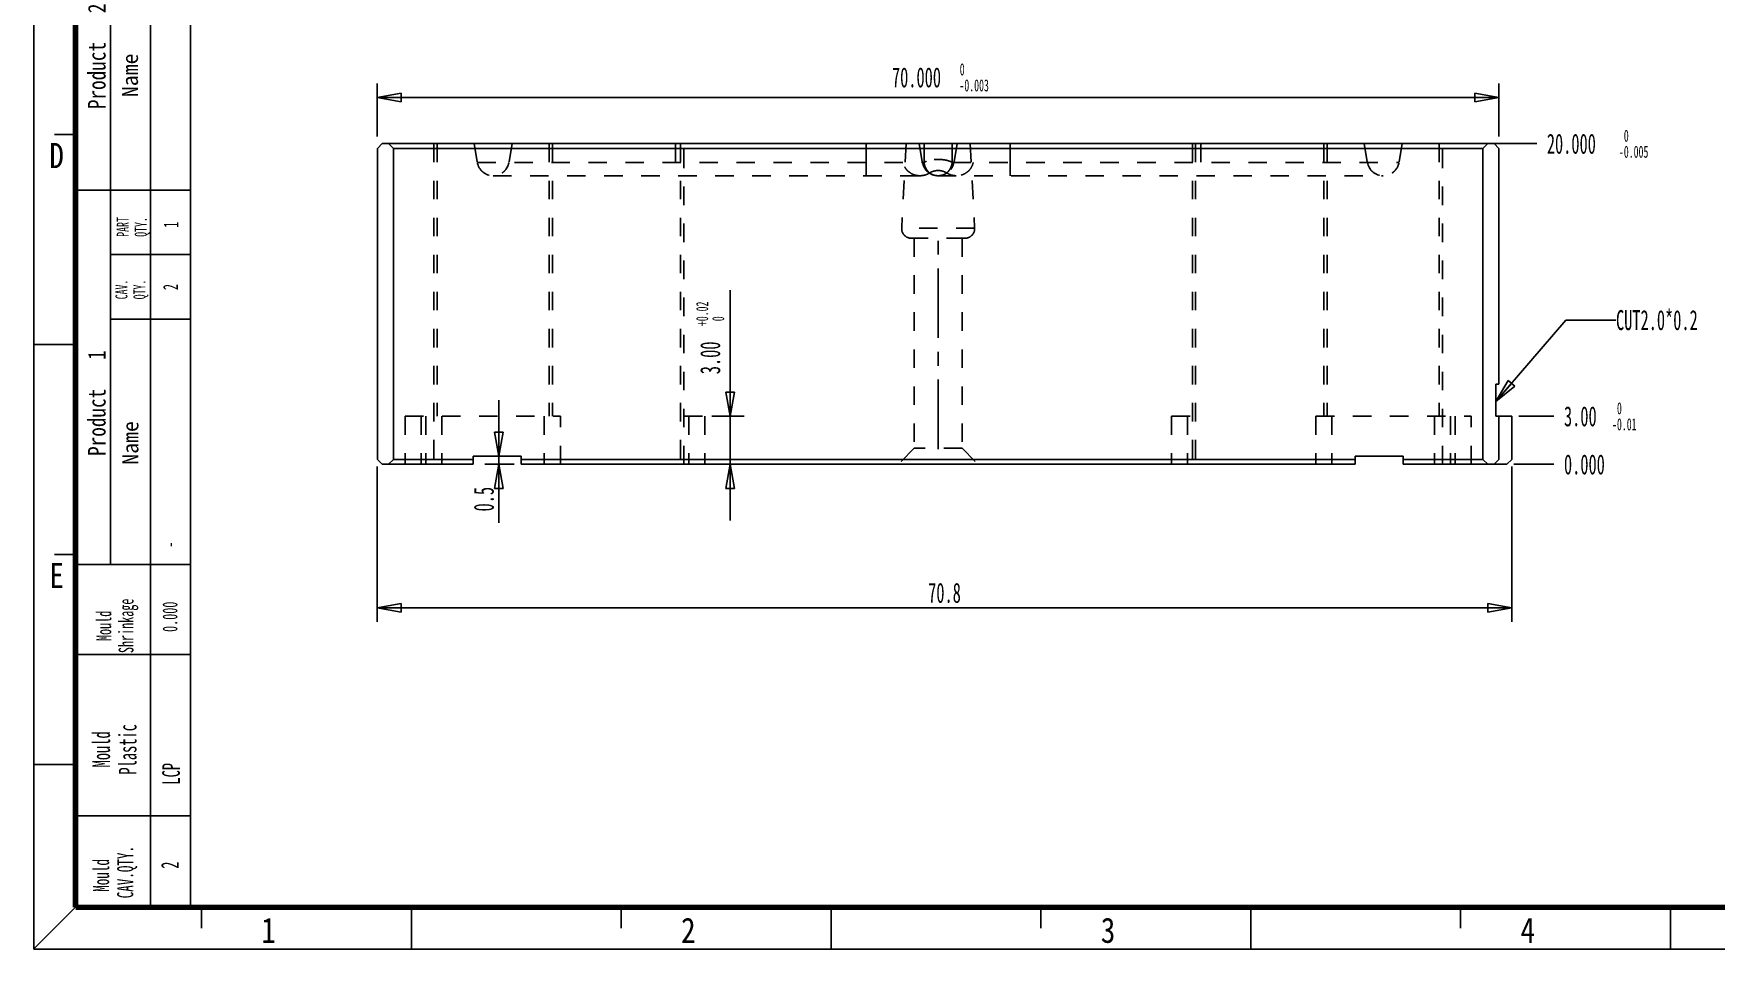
# Model space of a CAD drawing. Header units: millimetres. Extents: x 6 to 208, y 4 to 147.
# Drawn here: x 6.1 to 111.1, y 4 to 61.1 of the extents above; entities that cross this region are included whole.
import ezdxf
from ezdxf.enums import TextEntityAlignment as Align

# ---------------------------------------------------------------- set-up
doc = ezdxf.new("R2010")
doc.units = ezdxf.units.MM
doc.header["$LTSCALE"] = 11.55
doc.linetypes.add('CENTER', pattern=[0.6, 0.375, -0.075, 0.075, -0.075])
doc.linetypes.add('HIDDEN', pattern=[0.2, 0.1, -0.1])
doc.layers.get('0').update_dxf_attribs({"linetype": 'CONTINUOUS'})
for name, color, linetype in [('AXIS', 7, 'CONTINUOUS'), ('DEFAULT_2', 4, 'HIDDEN'), ('DIM', 7, 'CONTINUOUS'), ('NOTE', 7, 'CONTINUOUS')]:
    doc.layers.add(name, color=color, linetype=linetype)
doc.styles.get("Standard").update_dxf_attribs({"font": 'txt', "width": 0.6})
doc.styles.add('TEXTSTYLE_10', font='txt')
doc.styles.add('TEXTSTYLE_4', font='txt', dxfattribs={"width": 0.8})
doc.styles.add('TEXTSTYLE_5', font='txt', dxfattribs={"width": 0.85})
doc.dimstyles.new('DIMSTYLE_14', dxfattribs={"dimtxt": 1.25, "dimasz": 1.5, "dimexe": 1.75, "dimexo": 0.875, "dimtad": 1, "dimdec": 1, "dimzin": 0, "dimdsep": 46, "dimtxsty": 'Standard', "dimblk": 'CLOSED', "dimblk1": 'CLOSED', "dimblk2": 'CLOSED', "dimcen": 0.09, "dimadec": 0, "dimazin": 0, "dimtp": 0.3, "dimtm": 0.3, "dimtfac": 1, "dimtdec": 1, "dimtofl": 0, "dimtmove": 0, "dimatfit": 3, "dimldrblk": 'CLOSED', "dimfxl": 0, "dimtolj": 1, "dimtzin": 0, "dimarcsym": 0})
doc.dimstyles.new('DIMSTYLE_2', dxfattribs={"dimtxt": 1.25, "dimasz": 1.5, "dimexe": 1.75, "dimexo": 0.875, "dimtad": 0, "dimtih": 1, "dimtoh": 1, "dimdec": 3, "dimzin": 0, "dimdsep": 46, "dimtxsty": 'Standard', "dimblk": 'CLOSED', "dimblk1": 'CLOSED', "dimblk2": 'CLOSED', "dimcen": 0.09, "dimadec": 0, "dimazin": 0, "dimtp": 0.1, "dimtm": 0.1, "dimtfac": 1, "dimtdec": 3, "dimtofl": 0, "dimtmove": 0, "dimatfit": 3, "dimldrblk": 'CLOSED', "dimfxl": 0, "dimtolj": 1, "dimtzin": 0, "dimarcsym": 0})
doc.dimstyles.new('DIMSTYLE_5', dxfattribs={"dimtxt": 1.25, "dimasz": 1.5, "dimexe": 1.75, "dimexo": 0.875, "dimtad": 1, "dimdec": 3, "dimzin": 0, "dimdsep": 46, "dimtxsty": 'Standard', "dimblk": 'CLOSED', "dimblk1": 'CLOSED', "dimblk2": 'CLOSED', "dimcen": 0.09, "dimadec": 0, "dimazin": 0, "dimtol": 1, "dimtm": 0.003, "dimtfac": 0.6, "dimtdec": 3, "dimtofl": 0, "dimtmove": 0, "dimatfit": 3, "dimldrblk": 'CLOSED', "dimfxl": 0, "dimtolj": 1, "dimtzin": 0, "dimarcsym": 0})
doc.dimstyles.new('DIMSTYLE_6', dxfattribs={"dimtxt": 1.25, "dimasz": 1.5, "dimexe": 1.75, "dimexo": 0.875, "dimtad": 1, "dimdec": 1, "dimzin": 0, "dimdsep": 46, "dimtxsty": 'Standard', "dimblk": 'CLOSED', "dimblk1": 'CLOSED', "dimblk2": 'CLOSED', "dimcen": 0.09, "dimadec": 0, "dimazin": 0, "dimtp": 0.1, "dimtm": 0.1, "dimtfac": 1, "dimtdec": 1, "dimtofl": 0, "dimtmove": 0, "dimatfit": 3, "dimldrblk": 'CLOSED', "dimfxl": 0, "dimtolj": 1, "dimtzin": 0, "dimarcsym": 0})
doc.dimstyles.new('DIMSTYLE_7', dxfattribs={"dimtxt": 1.25, "dimasz": 1.5, "dimexe": 1.75, "dimexo": 0.875, "dimtad": 1, "dimzin": 0, "dimdsep": 46, "dimtxsty": 'Standard', "dimblk": 'CLOSED', "dimblk1": 'CLOSED', "dimblk2": 'CLOSED', "dimcen": 0.09, "dimadec": 0, "dimazin": 0, "dimtol": 1, "dimtp": 0.02, "dimtfac": 0.6, "dimtofl": 0, "dimtmove": 0, "dimatfit": 3, "dimldrblk": 'CLOSED', "dimfxl": 0, "dimtolj": 1, "dimtzin": 0, "dimarcsym": 0})
doc.dimstyles.new('DIMSTYLE_8', dxfattribs={"dimtxt": 1.25, "dimasz": 1.5, "dimexe": 1.75, "dimexo": 0.875, "dimtad": 0, "dimtih": 1, "dimtoh": 1, "dimzin": 0, "dimdsep": 46, "dimtxsty": 'Standard', "dimblk": 'CLOSED', "dimblk1": 'CLOSED', "dimblk2": 'CLOSED', "dimcen": 0.09, "dimadec": 0, "dimazin": 0, "dimtol": 1, "dimtm": 0.01, "dimtfac": 0.6, "dimtofl": 0, "dimtmove": 0, "dimatfit": 3, "dimldrblk": 'CLOSED', "dimfxl": 0, "dimtolj": 1, "dimtzin": 0, "dimarcsym": 0})
doc.dimstyles.new('DIMSTYLE_9', dxfattribs={"dimtxt": 1.25, "dimasz": 1.5, "dimexe": 1.75, "dimexo": 0.875, "dimtad": 0, "dimtih": 1, "dimtoh": 1, "dimdec": 3, "dimzin": 0, "dimdsep": 46, "dimtxsty": 'Standard', "dimblk": 'CLOSED', "dimblk1": 'CLOSED', "dimblk2": 'CLOSED', "dimcen": 0.09, "dimadec": 0, "dimazin": 0, "dimtol": 1, "dimtm": 0.005, "dimtfac": 0.6, "dimtdec": 3, "dimtofl": 0, "dimtmove": 0, "dimatfit": 3, "dimldrblk": 'CLOSED', "dimfxl": 0, "dimtolj": 1, "dimtzin": 0, "dimarcsym": 0})
doc.dimstyles.get("Standard").update_dxf_attribs({"dimtxt": 1.25, "dimasz": 1.5, "dimexe": 1.75, "dimexo": 0.875, "dimtad": 1, "dimdec": 3, "dimzin": 0, "dimdsep": 46, "dimtxsty": 'Standard', "dimblk": 'CLOSED', "dimblk1": 'CLOSED', "dimblk2": 'CLOSED', "dimcen": 0.09, "dimadec": 0, "dimazin": 0, "dimtol": 1, "dimtp": 0.001, "dimtm": 0.001, "dimtfac": 1, "dimtdec": 3, "dimtofl": 0, "dimtmove": 0, "dimatfit": 3, "dimldrblk": 'CLOSED', "dimfxl": 0, "dimtolj": 1, "dimtzin": 0, "dimarcsym": 0})

# ---------------------------------------------------------------- blocks, each defined once
blk = doc.blocks.new('_CLOSED')
at = {"color": 0, "linetype": 'ByBlock'}
for p, q in [((0, 0), (-1, 0.183)), ((-1, 0.183), (-1, -0.183)), ((-1, -0.183), (0, 0)), ((-1, 0), (0, 0))]:
    blk.add_line(p, q, dxfattribs=at)
blk = doc.blocks.new('*D15')
at = {"layer": 'DIM', "color": 2, "linetype": 'Continuous'}
for p, q in [((27.55, 54.72), (27.55, 58.04)), ((97.55, 54.72), (97.55, 58.04)), ((27.55, 57.16), (62.55, 57.16)), ((97.55, 57.16), (62.55, 57.16))]:
    blk.add_line(p, q, dxfattribs=at)
at = {"layer": 'DIM', "color": 2, "linetype": 'Continuous', "xscale": 1.5, "yscale": 1.5, "zscale": 1.5, "rotation": 180}
blk.add_blockref('_CLOSED', (27.55, 57.16), dxfattribs=at)
at = {"layer": 'DIM', "color": 2, "linetype": 'Continuous', "xscale": 1.5, "yscale": 1.5, "zscale": 1.5}
blk.add_blockref('_CLOSED', (97.55, 57.16), dxfattribs=at)
at = {"layer": 'DIM', "color": 2, "linetype": 'Continuous', "width": 0.6}
for s, height, p in [('70.000', 1.25, (61.2, 57.79)), (' 0', 0.75, (63.9, 58.54)), ('-0.003', 0.75, (64.8, 57.54))]:
    blk.add_text(s, height=height, dxfattribs=at).set_placement(p, align=Align.CENTER)
blk = doc.blocks.new('*D17')
at = {"layer": 'DIM', "color": 2, "linetype": 'Continuous'}
for p, q in [((35.13, 34.78), (35.13, 38.28)), ((35.13, 38.28), (35.13, 34.53)), ((36.1, 34.28), (34.26, 34.28)), ((35.13, 30.62), (35.13, 34.53)), ((35.13, 34.28), (35.13, 30.62))]:
    blk.add_line(p, q, dxfattribs=at)
at = {"layer": 'DIM', "color": 2, "linetype": 'Continuous', "xscale": 1.5, "yscale": 1.5, "zscale": 1.5}
for p, rotation in [((35.13, 34.78), 270), ((35.13, 34.28), 90)]:
    blk.add_blockref('_CLOSED', p, dxfattribs=dict(at, rotation=rotation))
at = {"layer": 'DIM', "color": 2, "linetype": 'Continuous', "insert": (33.57, 32.87), "char_height": 1.25, "width": 2.25, "attachment_point": 3, "rotation": 90, "line_spacing_factor": 0.9}
blk.add_mtext('0.5', dxfattribs=at)
blk = doc.blocks.new('*D18')
at = {"layer": 'DIM', "color": 2, "linetype": 'Continuous'}
for p, q in [((49.57, 37.28), (49.57, 45.15)), ((49.57, 45.15), (49.57, 35.78)), ((48.42, 37.28), (50.45, 37.28)), ((49.57, 30.78), (49.57, 35.78)), ((49.57, 34.28), (49.57, 30.78))]:
    blk.add_line(p, q, dxfattribs=at)
at = {"layer": 'DIM', "color": 2, "linetype": 'Continuous', "xscale": 1.5, "yscale": 1.5, "zscale": 1.5}
for p, rotation in [((49.57, 37.28), 270), ((49.57, 34.28), 90)]:
    blk.add_blockref('_CLOSED', p, dxfattribs=dict(at, rotation=rotation))
at = {"layer": 'DIM', "color": 2, "linetype": 'Continuous', "width": 0.6}
for s, height, p in [('+0.02', 0.75, (48.2, 42.9)), (' 0', 0.75, (49.2, 42.9)), ('3.00', 1.25, (48.95, 39.9))]:
    blk.add_text(s, height=height, rotation=90, dxfattribs=at).set_placement(p)
blk = doc.blocks.new('*D23')
at = {"layer": 'DIM', "color": 2, "linetype": 'Continuous'}
blk.add_line((98.79, 37.28), (100.98, 37.28), dxfattribs=at)
at = {"layer": 'DIM', "color": 2, "linetype": 'Continuous', "width": 0.6}
for s, height, p in [('3.00', 1.25, (101.61, 36.65)), (' 0', 0.75, (104.61, 37.4)), ('-0.01', 0.75, (104.61, 36.4))]:
    blk.add_text(s, height=height, dxfattribs=at).set_placement(p)
blk = doc.blocks.new('*D24')
at = {"layer": 'DIM', "color": 2, "linetype": 'Continuous'}
blk.add_line((98.49, 34.28), (100.98, 34.28), dxfattribs=at)
at = {"layer": 'DIM', "color": 2, "linetype": 'Continuous', "insert": (101.61, 34.9), "char_height": 1.25, "width": 3.75, "attachment_point": 1, "line_spacing_factor": 0.9}
blk.add_mtext('0.000', dxfattribs=at)
blk = doc.blocks.new('*D25')
at = {"layer": 'DIM', "color": 2, "linetype": 'Continuous'}
blk.add_line((96.99, 54.28), (99.91, 54.28), dxfattribs=at)
at = {"layer": 'DIM', "color": 2, "linetype": 'Continuous', "width": 0.6}
for s, height, p in [('20.000', 1.25, (100.54, 53.65)), (' 0', 0.75, (105.04, 54.4)), ('-0.005', 0.75, (105.04, 53.4))]:
    blk.add_text(s, height=height, dxfattribs=at).set_placement(p)
blk = doc.blocks.new('*D31')
at = {"layer": 'DIM', "color": 2, "linetype": 'Continuous'}
for p, q in [((27.55, 34.14), (27.55, 24.46)), ((98.35, 34.14), (98.35, 24.46)), ((27.55, 25.33), (62.95, 25.33)), ((98.35, 25.33), (62.95, 25.33))]:
    blk.add_line(p, q, dxfattribs=at)
at = {"layer": 'DIM', "color": 2, "linetype": 'Continuous', "xscale": 1.5, "yscale": 1.5, "zscale": 1.5, "rotation": 180}
blk.add_blockref('_CLOSED', (27.55, 25.33), dxfattribs=at)
at = {"layer": 'DIM', "color": 2, "linetype": 'Continuous', "xscale": 1.5, "yscale": 1.5, "zscale": 1.5}
blk.add_blockref('_CLOSED', (98.35, 25.33), dxfattribs=at)
at = {"layer": 'DIM', "color": 2, "linetype": 'Continuous', "insert": (62.95, 26.89), "char_height": 1.25, "width": 3, "attachment_point": 2, "line_spacing_factor": 0.9}
blk.add_mtext('70.8', dxfattribs=at)
blk = doc.blocks.new('*T35')
at = {"color": 0, "linetype": 'ByBlock', "lineweight": -2}
for p, q in [((0, 0), (7.0525, 0)), ((0, 0), (0, -67.9875)), ((2.0475, 0), (2.0475, -46.725)), ((4.55, 0), (4.55, -67.9875)), ((7.0525, 0), (7.0525, -67.9875)), ((2.0475, -4.025), (7.0525, -4.025)), ((2.0475, -8.05), (7.0525, -8.05)), ((0, -23.3625), (7.0525, -23.3625)), ((2.0475, -27.3875), (7.0525, -27.3875)), ((2.0475, -31.4125), (7.0525, -31.4125)), ((0, -46.725), (7.0525, -46.725)), ((0, -52.325), (7.0525, -52.325)), ((0, -62.3875), (7.0525, -62.3875)), ((0, -67.9875), (7.0525, -67.9875))]:
    blk.add_line(p, q, dxfattribs=at)

msp = doc.modelspace()

# ---------------------------------------------------------------- linework, layer by layer
at = {"color": 7, "linetype": 'Continuous'}
for p, q in [((6.108, 146.5281), (6.108, 4.0286)), ((8.7236, 54.8472), (7.4139, 54.8472)), ((27.8536, 54.2794), (27.5536, 53.9794)), ((27.5536, 53.9794), (27.5536, 34.5798)), ((27.8536, 54.2794), (97.2536, 54.2794)), ((28.5536, 53.9794), (28.2536, 54.2794)), ((28.5536, 53.9794), (28.5536, 34.5798)), ((96.5536, 53.9794), (28.5536, 53.9794)), ((96.8536, 54.2794), (96.5536, 53.9794)), ((96.5536, 53.9794), (96.5536, 34.5798)), ((97.5536, 53.9794), (97.2536, 54.2794)), ((97.5536, 53.9794), (97.5536, 39.2798)), ((8.7236, 41.7499), (6.1041, 41.7499)), ((97.5536, 39.2798), (97.3536, 39.2798)), ((97.3536, 37.2798), (97.3536, 39.2798)), ((98.3536, 37.2798), (97.3536, 37.2798)), ((97.5536, 37.2798), (97.5536, 34.5798)), ((98.3536, 34.5798), (98.3536, 37.2798)), ((33.5333, 34.2798), (33.5333, 34.7798)), ((33.5333, 34.7798), (36.5333, 34.7798)), ((36.5333, 34.2798), (36.5333, 34.7798)), ((88.574, 34.7798), (91.574, 34.7798)), ((88.574, 34.7798), (88.574, 34.2798)), ((91.574, 34.2798), (91.574, 34.7798)), ((27.5536, 34.5798), (27.8536, 34.2798)), ((33.5333, 34.2798), (27.8536, 34.2798)), ((28.2536, 34.2798), (28.5536, 34.5798)), ((33.5333, 34.5798), (28.5536, 34.5798)), ((88.574, 34.5798), (36.5333, 34.5798)), ((88.574, 34.2798), (36.5333, 34.2798)), ((91.574, 34.5798), (96.5536, 34.5798)), ((91.574, 34.2798), (98.0536, 34.2798)), ((96.5536, 34.5798), (96.8536, 34.2798)), ((97.2536, 34.2798), (97.5536, 34.5798)), ((98.0536, 34.2798), (98.3536, 34.5798)), ((8.7236, 28.6525), (7.4139, 28.6525)), ((8.7236, 15.5551), (6.1041, 15.5551)), ((8.7236, 6.6489), (6.1041, 4.0294)), ((16.582, 5.3392), (16.582, 6.6489)), ((29.6794, 4.0294), (29.6794, 6.6489)), ((42.7768, 5.3392), (42.7768, 6.6489)), ((55.8741, 4.0294), (55.8741, 6.6489)), ((68.9715, 5.3392), (68.9715, 6.6489)), ((82.0689, 4.0294), (82.0689, 6.6489)), ((95.154, 5.3392), (95.154, 6.6489)), ((108.2636, 4.0294), (108.2636, 6.6489)), ((6.108, 4.0286), (207.6723, 4.0286))]:
    msp.add_line(p, q, dxfattribs=at)
at = {"color": 7, "linetype": 'Continuous', "const_width": 0.35}
for points in [[(8.7236, 143.9094), (8.7236, 6.6489)], [(8.7236, 6.6489), (205.1841, 6.6489)]]:
    msp.add_lwpolyline(points, dxfattribs=at)
at = {"layer": 'AXIS', "color": 1, "linetype": 'CENTER'}
msp.add_line((62.5536, 35.2298), (62.5536, 48.4298), dxfattribs=at)
at = {"layer": 'DEFAULT_2', "color": 4, "linetype": 'HIDDEN'}
for p, q in [((31.0833, 54.2794), (31.0833, 34.2798)), ((31.2833, 54.2794), (31.2833, 37.2798)), ((33.5873, 54.2794), (33.7942, 53.1057)), ((35.9709, 54.2794), (35.764, 53.1057)), ((38.2749, 54.2794), (38.2749, 37.2798)), ((38.4749, 54.2794), (38.4749, 37.2798)), ((46.1536, 54.2794), (46.1536, 52.279)), ((46.4833, 54.2794), (46.4833, 34.2798)), ((46.6833, 34.2798), (46.6833, 54.2794)), ((58.0536, 54.2794), (58.0536, 53.1057)), ((58.0536, 54.2794), (58.0536, 53.1057)), ((58.0536, 53.1057), (58.0536, 54.2794)), ((58.0536, 53.1057), (58.0537, 54.2794)), ((60.5536, 54.2794), (60.2775, 49.0112)), ((61.3618, 54.2794), (61.5688, 53.1057)), ((61.6836, 54.2794), (61.6738, 53.1058)), ((61.6744, 53.1056), (61.6841, 54.2794)), ((63.4232, 54.2793), (63.4329, 53.1057)), ((63.4336, 53.1057), (63.4236, 54.2795)), ((63.7455, 54.2794), (63.5385, 53.1057)), ((64.5537, 54.2794), (64.8298, 49.0112)), ((67.0536, 53.1057), (67.0536, 54.2794)), ((67.0536, 53.1057), (67.0536, 54.2794)), ((67.0536, 54.2794), (67.0536, 53.1057)), ((67.0536, 54.2794), (67.0536, 53.1057)), ((78.424, 54.2794), (78.424, 34.2798)), ((78.624, 54.2794), (78.624, 34.2798)), ((78.9536, 54.2794), (78.9536, 52.279)), ((86.6324, 54.2794), (86.6324, 37.2798)), ((86.8282, 54.2794), (86.8324, 37.2798)), ((89.1364, 54.2794), (89.3433, 53.1057)), ((91.52, 54.2794), (91.3131, 53.1057)), ((93.824, 54.2794), (93.824, 37.2798)), ((94.024, 34.2798), (94.024, 54.2794)), ((33.7942, 53.1057), (61.6743, 53.1057)), ((58.0536, 53.1058), (58.0536, 52.2789)), ((63.433, 53.1057), (91.3131, 53.1057)), ((67.0536, 52.2789), (67.0536, 53.1057)), ((34.7791, 52.279), (90.3282, 52.279)), ((62.5396, 52.2789), (62.5536, 52.279)), ((62.5396, 52.2789), (62.5439, 52.2788)), ((62.5536, 52.279), (62.5666, 52.2789)), ((64.8298, 49.0112), (60.2775, 49.0112)), ((64.2306, 48.3798), (60.8767, 48.3798)), ((61.0536, 48.3798), (61.0536, 35.2798)), ((64.0536, 48.3798), (64.0536, 35.2798)), ((29.2833, 37.2798), (29.2833, 34.2798)), ((29.2833, 37.2798), (38.9749, 37.2798)), ((30.2833, 37.2798), (30.2833, 34.2798)), ((30.5833, 37.2798), (30.5833, 34.2798)), ((31.5833, 37.2798), (31.5833, 34.2798)), ((37.9749, 37.2798), (37.9749, 34.2798)), ((38.9749, 34.2798), (38.9749, 37.2798)), ((46.6833, 37.2798), (47.9833, 37.2798)), ((46.9833, 37.2798), (46.9833, 34.2798)), ((47.9833, 37.2798), (47.9833, 34.2798)), ((77.124, 37.2798), (78.424, 37.2798)), ((77.124, 37.2798), (77.124, 34.2798)), ((78.124, 37.2798), (78.124, 34.2798)), ((86.1324, 37.2798), (95.824, 37.2798)), ((86.1324, 37.2798), (86.1324, 34.2798)), ((87.1324, 37.2798), (87.1324, 34.2798)), ((93.524, 37.2798), (93.524, 34.2798)), ((94.524, 37.2798), (94.524, 34.2798)), ((94.824, 37.2798), (94.824, 34.2798)), ((95.824, 34.2798), (95.824, 37.2798)), ((61.0536, 35.2798), (60.0536, 34.2798)), ((64.0536, 35.2798), (61.0536, 35.2798)), ((64.0536, 35.2798), (65.0536, 34.2798))]:
    msp.add_line(p, q, dxfattribs=at)
for centre, radius, start, end in [((34.7791, 53.279), 1, 189.976438, 350.023562), ((34.7844, 53.2771), 0.9945, 326.731888, 350.074612), ((62.5536, 53.279), 1, 189.976438, 350.023562), ((90.3282, 53.279), 1, 189.976438, 350.023562), ((90.3335, 53.2771), 0.9945, 326.731888, 350.074612), ((62.5025, 53.0621), 0.775, 240.619276, 245.716805), ((62.533, 53.1267), 0.8462, 245.735664, 253.470009), ((62.5376, 53.1431), 0.8632, 253.488159, 256.979226), ((62.5313, 53.1149), 0.8344, 256.972526, 260.908215), ((62.5715, 53.1394), 0.8595, 276.685909, 279.225772), ((62.5782, 53.0951), 0.8148, 279.254213, 283.213019), ((62.5722, 53.1212), 0.8415, 283.203899, 284.224706), ((62.5619, 53.1615), 0.8831, 284.233902, 287.179854), ((62.5524, 53.195), 0.9179, 287.126386, 289.456254), ((62.5814, 53.1135), 0.8315, 289.444664, 294.288268), ((62.5986, 53.0733), 0.7877, 294.34814, 298.943987), ((62.6068, 53.0578), 0.7702, 298.971328, 299.761029), ((60.8767, 48.9798), 0.6, 177, 270), ((64.2306, 48.9798), 0.6, 270, 3)]:
    msp.add_arc(centre, radius, start, end, dxfattribs=at)
for points, knots in [([(35.3375, 52.4494), (35.3652, 52.468), (35.4715, 52.5475), (35.5614, 52.6487), (35.6159, 52.7316)], [0, 0, 0, 0, 0.251744, 1, 1, 1, 1]), ([(58.0536, 52.2789), (58.0534, 52.2752), (58.054, 52.309), (58.0534, 52.3257), (58.0538, 52.3964), (58.0535, 52.5244), (58.0539, 52.7705), (58.0533, 52.9804), (58.0537, 53.1057)], [0, 0, 0, 0, 0.01364653, 0.05547349, 0.12717725, 0.23111192, 0.54511838, 1, 1, 1, 1]), ([(61.4212, 52.279), (61.3007, 52.279), (61.0581, 52.3177), (60.7861, 52.4603), (60.6065, 52.6232), (60.458, 52.8144), (60.3887, 52.9875), (60.3662, 53.1057)], [0, 0, 0, 0, 0.24988173, 0.49972511, 0.62506491, 0.75041593, 1, 1, 1, 1]), ([(61.6742, 53.1058), (61.6954, 52.9527), (61.764, 52.7476), (61.916, 52.5464), (61.9877, 52.4808), (62.022, 52.4539)], [0, 0, 0, 0, 0.6153865, 0.82635819, 1, 1, 1, 1]), ([(61.6743, 53.1057), (61.6746, 53.0988), (61.6773, 53.0855), (61.6809, 53.0595), (61.6881, 53.0173), (61.6943, 52.9816), (61.6985, 52.9585)], [0, 0, 0, 0, 0.13837914, 0.27223028, 0.5277919, 1, 1, 1, 1]), ([(63.4329, 53.1058), (63.391, 53.1337), (63.2827, 53.1862), (63.0848, 53.2448), (62.8347, 53.2854), (62.5536, 53.2999), (62.2726, 53.2854), (62.0225, 53.2448), (61.8246, 53.1862), (61.7163, 53.1337), (61.6744, 53.1058)], [0, 0, 0, 0, 0.08312339, 0.19694824, 0.33956706, 0.50000148, 0.66043559, 0.80305365, 0.91687752, 1, 1, 1, 1]), ([(61.6744, 53.1057), (61.6844, 53.1124), (61.7321, 53.1419), (61.7834, 53.1651), (61.8244, 53.1809)], [0, 0, 0, 0, 0.21534412, 1, 1, 1, 1]), ([(61.6985, 52.9585), (61.707, 52.9117), (61.7266, 52.8304), (61.7697, 52.7594), (61.7889, 52.7304)], [0, 0, 0, 0, 0.577018, 1, 1, 1, 1]), ([(61.7889, 52.7304), (61.8185, 52.6857), (61.8685, 52.6033), (61.9782, 52.4843), (62.0654, 52.4189), (62.1223, 52.3868)], [0, 0, 0, 0, 0.33224899, 0.59488822, 1, 1, 1, 1]), ([(63.0852, 52.454), (63.0077, 52.5013), (62.8351, 52.5767), (62.5536, 52.6159), (62.2722, 52.5767), (62.0996, 52.5013), (62.0221, 52.454)], [0, 0, 0, 0, 0.24450422, 0.5, 0.75549578, 1, 1, 1, 1]), ([(62.9891, 52.3892), (63.0454, 52.4214), (63.1317, 52.4866), (63.2396, 52.6057), (63.2908, 52.6871), (63.3154, 52.7346)], [0, 0, 0, 0, 0.40453288, 0.66638626, 1, 1, 1, 1]), ([(63.0853, 52.4539), (63.1196, 52.4808), (63.1913, 52.5463), (63.3433, 52.7476), (63.4119, 52.9526), (63.433, 53.1057)], [0, 0, 0, 0, 0.17365048, 0.3846277, 1, 1, 1, 1]), ([(63.2831, 53.1809), (63.298, 53.1751), (63.3497, 53.1538), (63.3997, 53.1279), (63.4329, 53.1057)], [0, 0, 0, 0, 0.28621594, 1, 1, 1, 1]), ([(63.3154, 52.7346), (63.3267, 52.7563), (63.3505, 52.8035), (63.3752, 52.8681), (63.3953, 52.9277), (63.4089, 52.9808), (63.4191, 53.0291), (63.4269, 53.0653), (63.4308, 53.0877), (63.4329, 53.0996), (63.4329, 53.1057)], [0, 0, 0, 0, 0.18726346, 0.40534465, 0.52971521, 0.66927435, 0.82500506, 0.9086217, 0.95263198, 1, 1, 1, 1]), ([(64.7411, 53.1057), (64.7186, 52.9875), (64.6493, 52.8144), (64.5008, 52.6232), (64.3212, 52.4603), (64.0492, 52.3177), (63.8066, 52.279), (63.6861, 52.279)], [0, 0, 0, 0, 0.24958355, 0.374935, 0.50027475, 0.75011822, 1, 1, 1, 1]), ([(67.0536, 53.1057), (67.0544, 53.0374), (67.0536, 52.911), (67.0535, 52.7373), (67.0538, 52.5945), (67.0535, 52.4814), (67.0538, 52.3956), (67.0533, 52.3351), (67.0543, 52.2991), (67.0532, 52.283), (67.0536, 52.2789)], [0, 0, 0, 0, 0.24802698, 0.45859889, 0.63020219, 0.76610545, 0.8690473, 0.94177129, 0.98537149, 1, 1, 1, 1]), ([(67.0536, 53.1058), (67.054, 52.9805), (67.0534, 52.7706), (67.0538, 52.5244), (67.0535, 52.3964), (67.0539, 52.3258), (67.0533, 52.309), (67.0539, 52.2752), (67.0536, 52.2789)], [0, 0, 0, 0, 0.4548633, 0.7688832, 0.87281545, 0.9445203, 0.98635052, 1, 1, 1, 1]), ([(90.8866, 52.4494), (90.9143, 52.468), (91.0206, 52.5475), (91.1105, 52.6487), (91.165, 52.7316)], [0, 0, 0, 0, 0.251744, 1, 1, 1, 1]), ([(62.0221, 52.4541), (61.9334, 52.3972), (61.7386, 52.3083), (61.5266, 52.2789), (61.4212, 52.279)], [0, 0, 0, 0, 0.49998941, 1, 1, 1, 1]), ([(62.0221, 52.454), (62.0573, 52.4264), (62.1265, 52.3805), (62.2317, 52.3338), (62.3236, 52.3053), (62.4032, 52.2899), (62.4622, 52.2823), (62.516, 52.2798), (62.5292, 52.2788), (62.5568, 52.279), (62.5536, 52.279)], [0, 0, 0, 0, 0.23566693, 0.43451738, 0.60318653, 0.74318533, 0.85404294, 0.93461502, 0.98353777, 1, 1, 1, 1]), ([(62.3995, 52.291), (62.4066, 52.2899), (62.4319, 52.2862), (62.4573, 52.2836), (62.4757, 52.2821)], [0, 0, 0, 0, 0.28121579, 1, 1, 1, 1]), ([(62.4757, 52.2821), (62.4826, 52.2815), (62.5039, 52.28), (62.5252, 52.279), (62.5396, 52.2789)], [0, 0, 0, 0, 0.32649904, 1, 1, 1, 1]), ([(62.5536, 52.279), (62.5421, 52.279), (62.6044, 52.2794), (62.6315, 52.282), (62.6993, 52.2887), (62.773, 52.303), (62.867, 52.3297), (62.9752, 52.3774), (63.0473, 52.4254), (63.0852, 52.454)], [0, 0, 0, 0, 0.06082795, 0.13641272, 0.24220208, 0.37851071, 0.54676725, 0.75003222, 1, 1, 1, 1]), ([(62.5666, 52.2789), (62.5722, 52.2789), (62.6072, 52.2796), (62.6422, 52.2822), (62.6715, 52.2857)], [0, 0, 0, 0, 0.15801657, 1, 1, 1, 1]), ([(63.6856, 52.279), (63.5803, 52.279), (63.3684, 52.3084), (63.1738, 52.3973), (63.0852, 52.4541)], [0, 0, 0, 0, 0.50001039, 1, 1, 1, 1])]:
    msp.add_open_spline(points, degree=3, knots=knots, dxfattribs=at)

# ---------------------------------------------------------------- block references
msp.add_blockref('*T35', (8.8437, 74.7491))

# ---------------------------------------------------------------- texts
at = {"color": 7, "linetype": 'Continuous', "char_height": 1.5717, "width": 1.335932, "line_spacing_factor": 0.9, "style": 'TEXTSTYLE_5'}
for s, insert, attachment_point in [('D', (7.0843, 54.3233), 1), ('E', (7.0843, 28.1286), 1), ('1', (20.7676, 6.0028), 2), ('2', (46.9623, 6.0028), 2), ('3', (73.157, 6.0028), 2), ('4', (99.3518, 6.0028), 2)]:
    msp.add_mtext(s, dxfattribs=dict(at, insert=insert, attachment_point=attachment_point))
at = {"layer": 'NOTE', "color": 2, "linetype": 'Continuous', "attachment_point": 1, "rotation": 90, "line_spacing_factor": 0.9}
for s, insert, char_height, width, style in [('Product   2', (9.4927, 56.4317), 1.1, 9.68, 'TEXTSTYLE_4'), ('Name', (11.6134, 57.1799), 1, 4, 'TEXTSTYLE_10'), ('Product   1', (9.4927, 34.8035), 1.1, 9.68, 'TEXTSTYLE_4'), ('Name', (11.6375, 34.2527), 1, 4, 'TEXTSTYLE_10')]:
    msp.add_mtext(s, dxfattribs=dict(at, insert=insert, char_height=char_height, width=width, style=style))
for s, insert, char_height, width in [('PART\\PQTY.', (11.2888, 48.4692), 0.75, 1.8), ('1', (14.2154, 49.0373), 0.925, 0.555), ('CAV.\\PQTY.', (11.208, 44.5713), 0.75, 1.8), ('2', (14.1869, 45.1463), 0.925, 0.555), ('-', (14.1253, 29.0809), 0.925, 0.555), ('  Mould\\PShrinkage', (10.0224, 22.5047), 0.925, 4.995), ('0.000', (14.1476, 23.8247), 0.925, 2.775), (' Mould\\PPlastic', (9.7708, 14.9292), 1.1, 4.62), ('LCP', (14.1288, 14.3025), 1.1, 1.98), (' Mould\\PCAV.QTY.', (9.8168, 7.2104), 1, 4.8), ('2', (14.0583, 9.0531), 1.1, 0.66)]:
    msp.add_mtext(s, dxfattribs=dict(at, insert=insert, char_height=char_height, width=width))
at = {"layer": 'NOTE', "color": 2, "linetype": 'Continuous', "insert": (104.8566, 43.9011), "char_height": 1.25, "width": 7.5, "attachment_point": 1, "line_spacing_factor": 0.9}
msp.add_mtext('CUT2.0*0.2', dxfattribs=at)

# ---------------------------------------------------------------- dimensions: what is measured, and where the dimension line sits
at = {"layer": 'DIM', "color": 2, "linetype": 'Continuous'}
for base, p1, p2, angle, dimstyle, picture, middle in [((27.5536, 57.1647), (97.5536, 53.8419), (27.5536, 53.8419), 180, 'DIMSTYLE_5', '*D15', (62.5536, 57.1647)), ((49.5748, 34.2798), (47.5458, 37.2798), (36.5333, 34.2798), 270, 'DIMSTYLE_7', '*D18', (49.5748, 42.5298)), ((35.1349, 34.2798), (36.5333, 34.7798), (36.9708, 34.2798), 270, 'DIMSTYLE_6', '*D17', (35.1349, 31.7435)), ((27.5536, 25.3318), (98.3536, 35.0173), (27.5536, 35.0173), 180, 'DIMSTYLE_14', '*D31', (62.9536, 25.3318))]:
    dim = msp.add_linear_dim(base=base, p1=p1, p2=p2, angle=angle, dimstyle=dimstyle, dxfattribs=at)
    dim.commit()
    dim.dimension.update_dxf_attribs({"geometry": picture, "text_midpoint": middle, "dimtype": 160})
for feature_location, offset, origin, dimstyle, picture, middle in [((96.9911, 54.2794), (2.9229, 0), (96.5536, 34.2798), 'DIMSTYLE_9', '*D25', (104.139, 54.2794)), ((98.7911, 37.2798), (2.1912, 0), (98.0536, 34.2798), 'DIMSTYLE_8', '*D23', (104.2323, 37.2798)), ((98.4911477695, 34.2797790748), (2.4911585958, 0), (98.0536477695, 34.2797790748), 'DIMSTYLE_2', '*D24', (103.4823063653, 34.2797790748))]:
    dim = msp.add_ordinate_dim(feature_location=feature_location, offset=offset, dtype=0, origin=origin, dimstyle=dimstyle, override={"dimtad": 1, "dimtih": 0, "dimtoh": 0}, dxfattribs=at)
    dim.commit()
    dim.dimension.update_dxf_attribs({"geometry": picture, "text_midpoint": middle})

# ---------------------------------------------------------------- leaders
at = {"layer": 'NOTE', "color": 2, "linetype": 'Continuous', "annotation_type": 0, "has_hookline": 1, "hookline_direction": 1, "text_width": 6.0178}
msp.add_leader([(97.3536, 38.1926), (101.7316, 43.2761), (104.8566, 43.2761)], dimstyle='Standard', override={"dimtad": 0}, dxfattribs=at)

doc.saveas('drawing.dxf')
